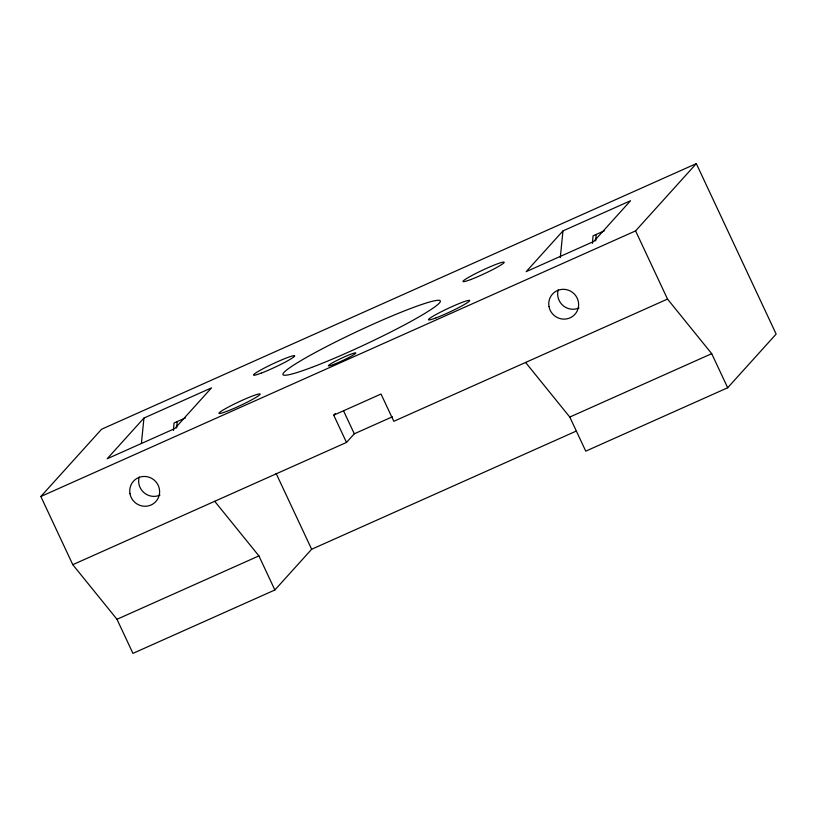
<?xml version="1.0" encoding="UTF-8"?>
<svg xmlns="http://www.w3.org/2000/svg" width="817" height="817" viewBox="0 0 817 817"><rect width="100%" height="100%" fill="white"/><g stroke="black" fill="none" stroke-linecap="round" stroke-linejoin="round"><path stroke-width="1.23" d="M173.418 430.477L174.041 422.981L185.418 417.906M176.656 428.026L177.177 421.776M592.437 243.343L593.05 235.847L604.437 230.762M595.675 240.882L596.196 234.642M141.412 443.427L143.945 418.049L211.521 387.871L174.756 428.598L107.17 458.776L143.945 418.049M560.299 257.559L562.954 230.915L630.54 200.737L593.775 241.464L526.189 271.642L562.954 230.915M575.954 431.213L311.645 549.259L274.869 589.986L132.946 653.375L116.984 619.286L72.784 564.68L40.85 496.501L101.574 429.242L696.309 163.625L776.15 334.071L727.681 387.758L585.758 451.147L569.786 417.058L525.597 362.452M72.784 564.68L346.5 442.436L333.724 415.169L335.287 413.443M346.5 442.436L354.302 433.796L392.374 416.793M40.85 496.501L635.585 230.894L696.309 163.625M333.724 415.169L381.028 394.039L393.804 421.306L667.52 299.073L711.709 353.669L727.681 387.758M116.984 619.286L258.907 555.897L274.869 589.986M569.786 417.058L711.709 353.669M214.708 501.301L258.907 555.897M635.585 230.894L667.52 299.073M343.651 411.074L354.302 433.796M276.115 473.421L311.645 549.259M159.979 495.112A15.115 14.747 42.1 0 1 139.217 477.026M578.998 307.978A15.115 14.747 42.1 0 1 558.236 289.892M226.554 411.431A22.672 1.971 -25.1 0 0 259.867 394.642A22.672 1.971 -25.1 0 0 232.345 405.018A22.672 1.971 -25.1 0 0 226.554 411.431M129.964 493.652A15.115 14.747 42.1 0 0 154.342 502.966A15.115 14.747 42.1 0 0 149.715 477.445A15.115 14.747 42.1 0 0 129.964 493.652M311.655 367.425A86.908 7.578 -25.1 0 0 439.332 303.066A86.908 7.578 -25.1 0 0 333.847 342.844A86.908 7.578 -25.1 0 0 311.655 367.425M261.103 373.165A22.672 1.971 -25.1 0 0 294.406 356.375A22.672 1.971 -25.1 0 0 266.893 366.751A22.672 1.971 -25.1 0 0 261.103 373.165M470.602 279.598A22.672 1.971 -25.1 0 0 503.915 262.808A22.672 1.971 -25.1 0 0 476.393 273.184A22.672 1.971 -25.1 0 0 470.602 279.598M436.064 317.864A22.672 1.971 -25.1 0 0 469.377 301.075A22.672 1.971 -25.1 0 0 441.854 311.451A22.672 1.971 -25.1 0 0 436.064 317.864M548.983 306.518A15.115 14.747 42.1 0 0 573.36 315.832A15.115 14.747 42.1 0 0 568.734 290.311A15.115 14.747 42.1 0 0 548.983 306.518M333.428 364.535A15.115 1.317 -25.1 0 0 355.63 353.342A15.115 1.317 -25.1 0 0 337.288 360.256A15.115 1.317 -25.1 0 0 333.428 364.535"/></g></svg>
